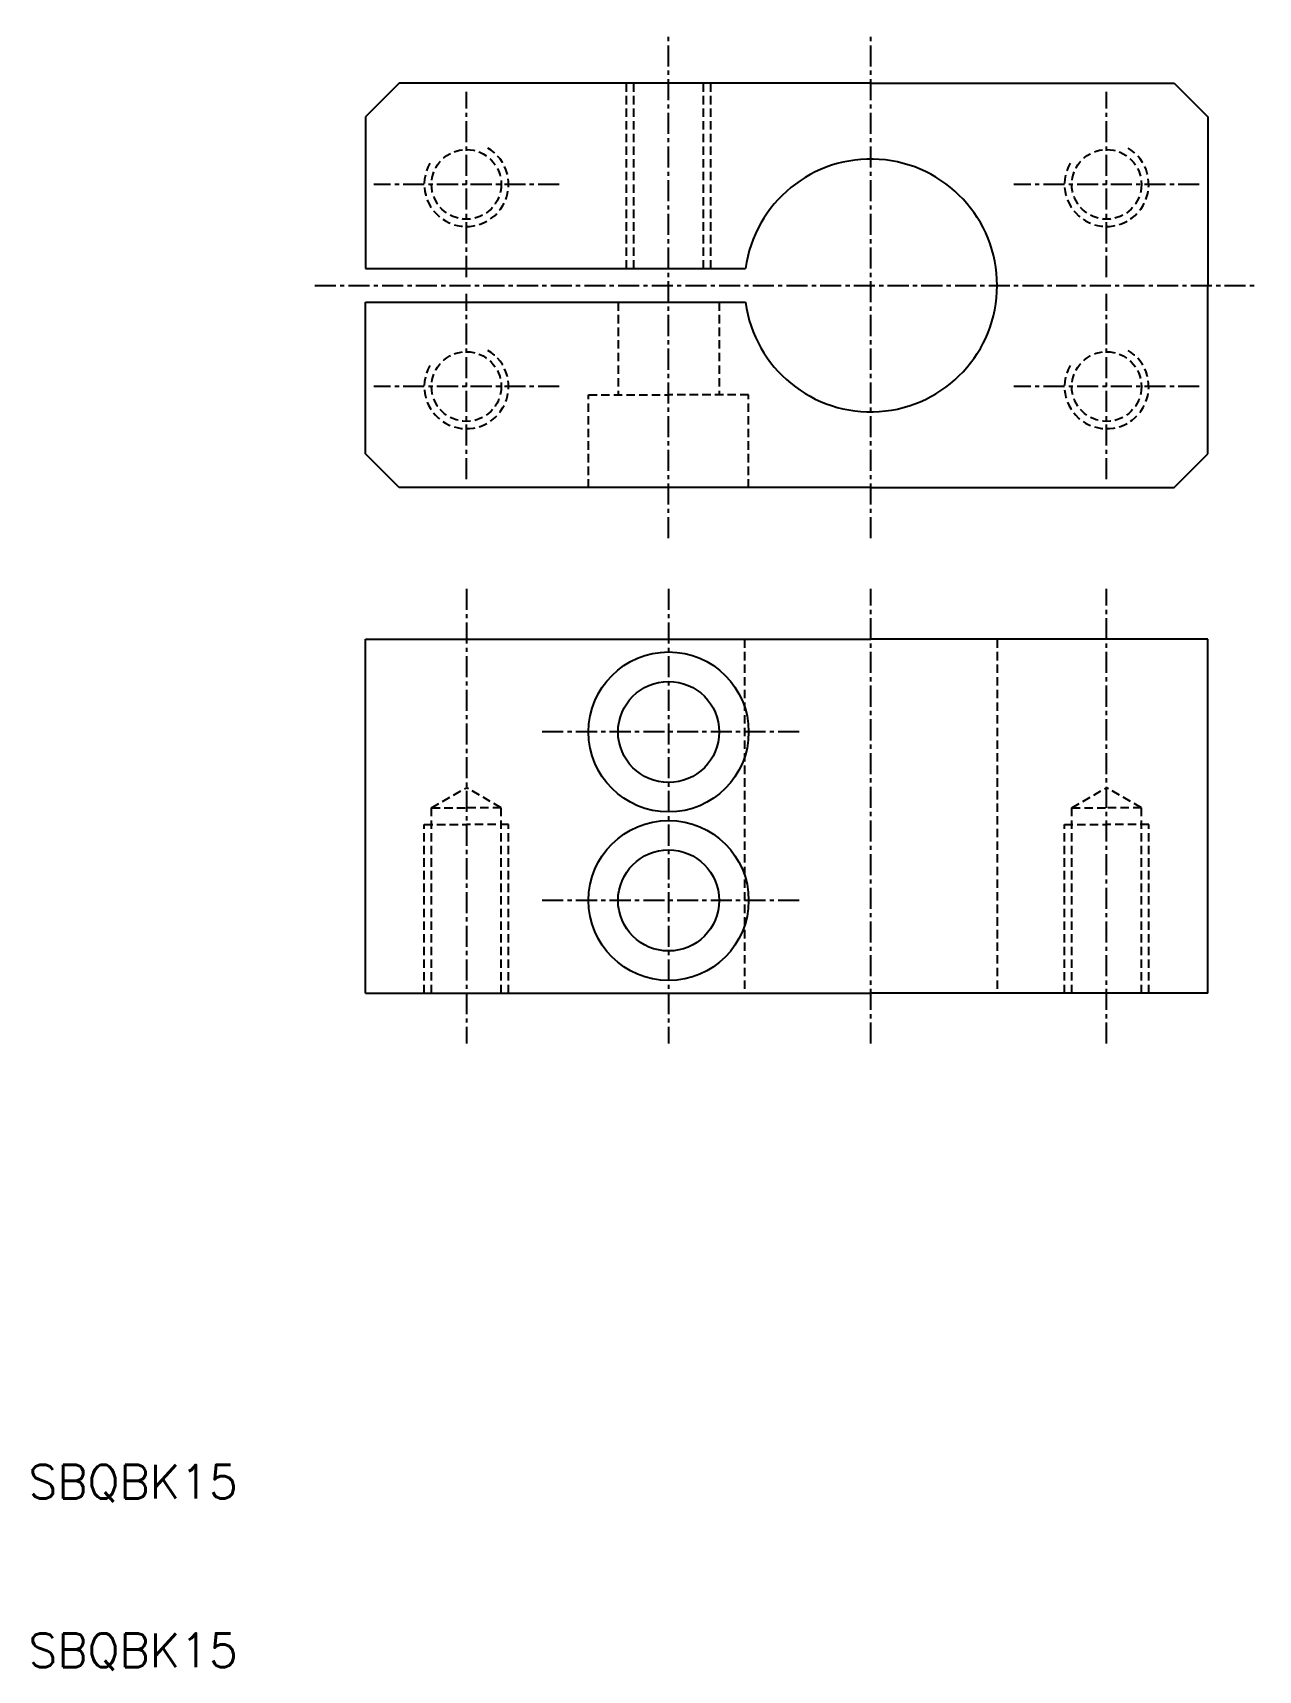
# Model space of a CAD drawing. Extents: x 10.3 to 83, y 9.8 to 107.
import ezdxf

# ---------------------------------------------------------------- set-up
doc = ezdxf.new("R2010")
doc.units = 0
doc.linetypes.add('CENTER', pattern=[2, 1.25, -0.25, 0.25, -0.25])
doc.linetypes.add('DASHED', pattern=[0.75, 0.5, -0.25])
doc.layers.get('0').update_dxf_attribs({"linetype": 'CONTINUOUS'})
doc.layers.add('CENTER', color=1, linetype='CENTER')
doc.styles.get("Standard").update_dxf_attribs({"font": 'txt.shx', "bigfont": 'extfont.shx'})

msp = doc.modelspace()

# ---------------------------------------------------------------- linework, layer by layer
for p, q in [((32, 104), (30, 102)), ((60, 104), (32, 104)), ((60, 104), (78, 104)), ((78, 104), (80, 102)), ((30, 102), (30, 93)), ((80, 102), (80, 92)), ((30, 93), (52.567, 93)), ((80, 82), (80, 92)), ((30, 91), (52.567, 91)), ((30, 82), (30, 91)), ((32, 80), (30, 82)), ((78, 80), (80, 82)), ((60, 80), (32, 80)), ((60, 80), (78, 80)), ((30, 71), (60, 71)), ((30, 50), (30, 71)), ((80, 71), (60, 71)), ((80, 50), (80, 71)), ((30, 50), (60, 50)), ((80, 50), (60, 50))]:
    msp.add_line(p, q)
at = {"color": 3, "linetype": 'DASHED'}
for p, q in [((45.5, 93), (45.5, 104)), ((45.933, 93), (45.933, 104)), ((50.067, 93), (50.067, 104)), ((50.5, 93), (50.5, 104)), ((45, 91), (45, 85.5)), ((51, 91), (51, 85.5)), ((43.25, 85.5), (48, 85.5)), ((43.25, 80), (43.25, 85.5)), ((52.75, 85.5), (48, 85.5)), ((52.75, 80), (52.75, 85.5)), ((52.5, 71), (52.5, 50)), ((67.5, 71), (67.5, 50)), ((33.933, 61), (36, 62.193)), ((38.067, 61), (36, 62.193)), ((71.933, 61), (74, 62.193)), ((76.067, 61), (74, 62.193)), ((33.933, 50), (33.933, 61)), ((33.933, 61), (36, 61)), ((38.067, 61), (36, 61)), ((38.067, 50), (38.067, 61)), ((71.933, 50), (71.933, 61)), ((71.933, 61), (74, 61)), ((76.067, 61), (74, 61)), ((76.067, 50), (76.067, 61)), ((33.5, 50), (33.5, 60)), ((33.5, 60), (36, 60)), ((38.5, 60), (36, 60)), ((38.5, 50), (38.5, 60)), ((71.5, 50), (71.5, 60)), ((71.5, 60), (74, 60)), ((76.5, 60), (74, 60)), ((76.5, 50), (76.5, 60))]:
    msp.add_line(p, q, dxfattribs=at)
for centre in [(36, 98), (74, 98), (36, 86), (74, 86)]:
    msp.add_circle(centre, 2.067, dxfattribs=at)
for centre, radius in [((48, 65.5), 4.75), ((48, 65.5), 3), ((48, 55.5), 4.75), ((48, 55.5), 3)]:
    msp.add_circle(centre, radius)
for centre in [(36, 98), (74, 98), (36, 86), (74, 86)]:
    msp.add_arc(centre, 2.5, 150, 60, dxfattribs=at)
msp.add_arc((60, 92), 7.5, 187.66226, 172.33774)
at = {"layer": 'CENTER', "color": 1, "linetype": 'CENTER'}
for p, q in [((48, 77), (48, 107)), ((60, 77), (60, 107)), ((36, 92.5), (36, 103.5)), ((74, 92.5), (74, 103.5)), ((41.5, 98), (30.5, 98)), ((79.5, 98), (68.5, 98)), ((27, 92), (83, 92)), ((36, 80.5), (36, 91.5)), ((74, 80.5), (74, 91.5)), ((41.5, 86), (30.5, 86)), ((79.5, 86), (68.5, 86)), ((36, 74), (36, 47)), ((36, 74), (36, 47)), ((48, 74), (48, 47)), ((60, 47), (60, 74)), ((74, 47), (74, 74)), ((55.75, 65.5), (40.25, 65.5)), ((55.75, 55.5), (40.25, 55.5))]:
    msp.add_line(p, q, dxfattribs=at)

# ---------------------------------------------------------------- texts
for p in [(10, 20), (10, 10)]:
    msp.add_text('SBQBK15', height=2).set_placement(p)

doc.saveas('drawing.dxf')
